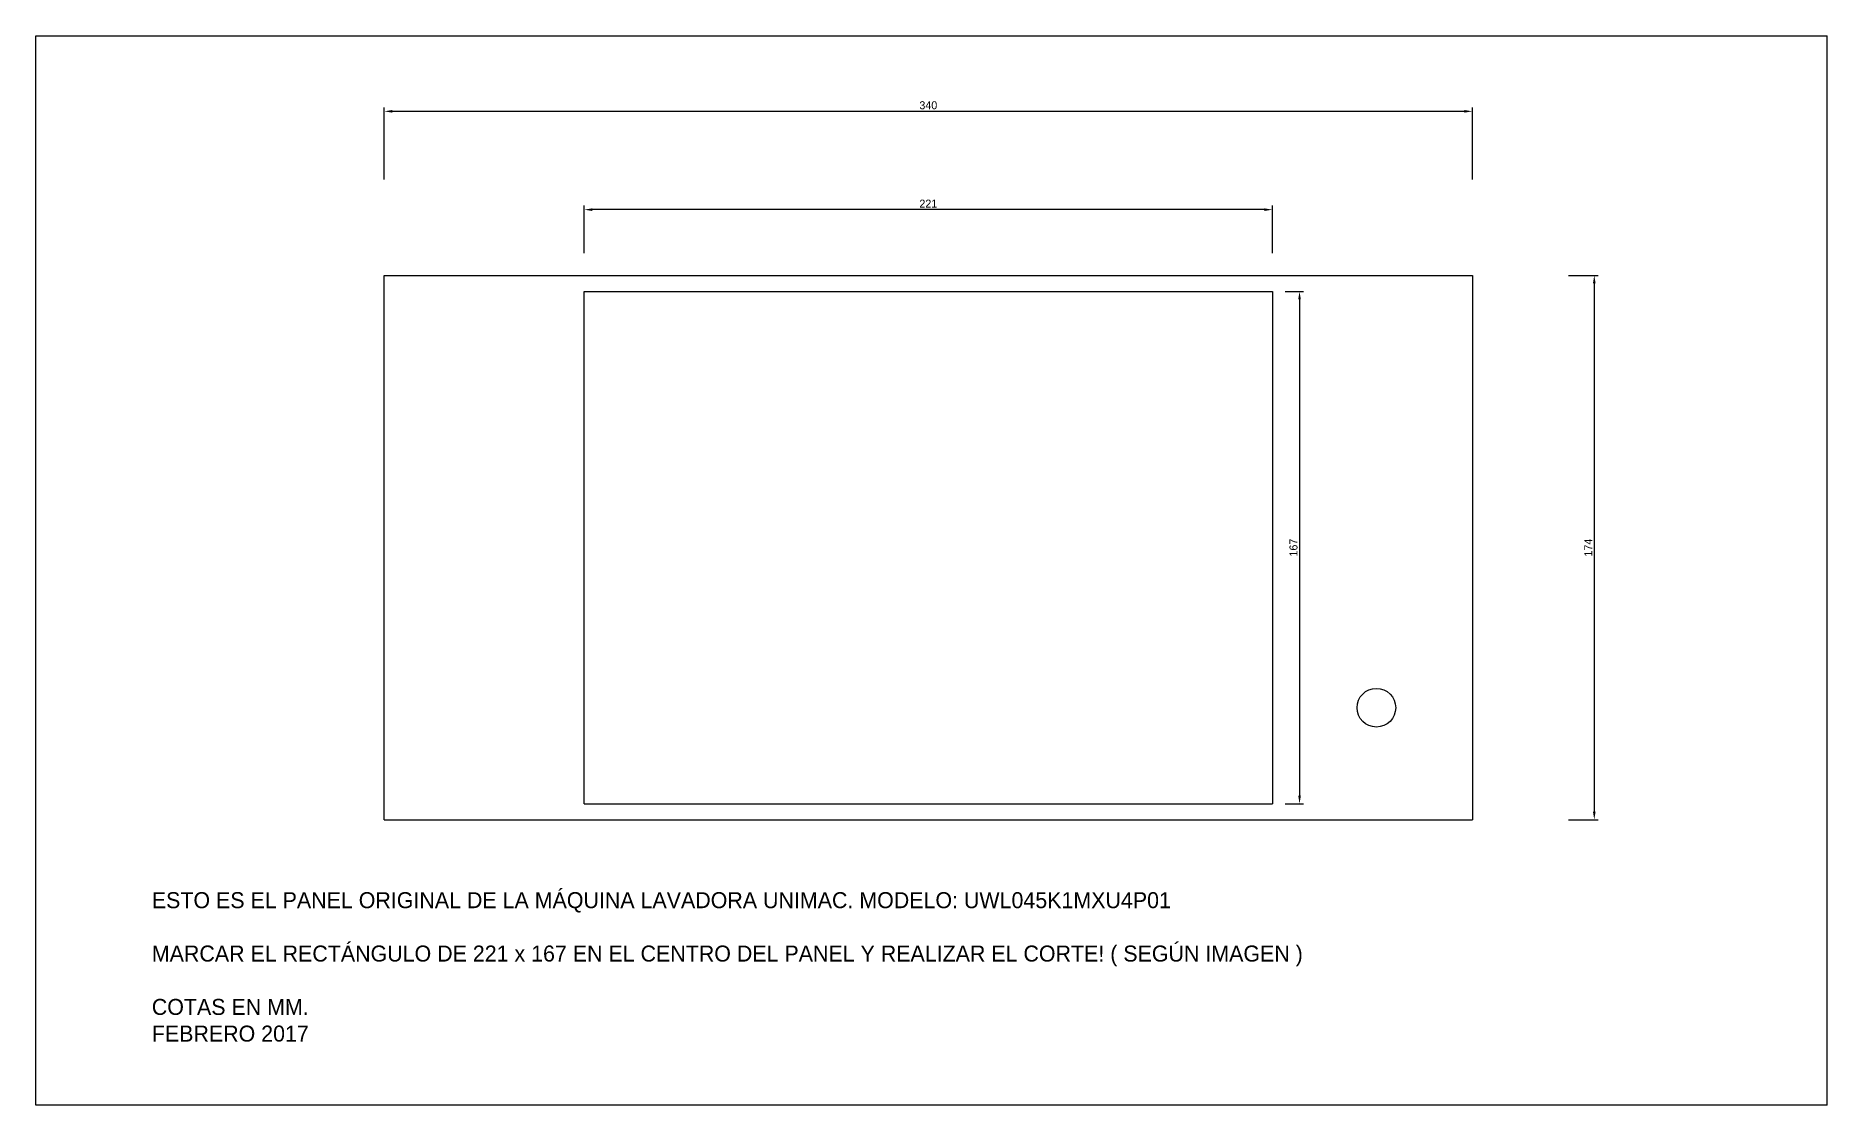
# Model space of a CAD drawing. Header units: millimetres. Extents: x 655 to 3836, y 2239 to 3519.
# Drawn here: x 2467 to 3027, y 2239 to 2573 of the extents above; entities that cross this region are included whole.
import ezdxf

# ---------------------------------------------------------------- set-up
doc = ezdxf.new("R2010")
doc.units = ezdxf.units.MM
doc.dimstyles.new('ISO-25', dxfattribs={"dimtxt": 2.5, "dimasz": 2.5, "dimexe": 1.25, "dimexo": 0.625, "dimtad": 1, "dimtxsty": 'Standard', "dimcen": 2.5, "dimadec": 0, "dimazin": 0, "dimtfac": 1, "dimtmove": 0, "dimatfit": 3, "dimfxl": 1, "dimarcsym": 0})

# ---------------------------------------------------------------- blocks, each defined once
blk = doc.blocks.new('*D27')
at = {"color": 0, "lineweight": -2, "transparency": 16777216}
for p, q in [((2638.72, 2505.53), (2638.72, 2520.34)), ((2851.22, 2519.09), (2641.22, 2519.09)), ((2853.72, 2505.53), (2853.72, 2520.34))]:
    blk.add_line(p, q, dxfattribs=at)
at = {"color": 0, "transparency": 16777216}
for points in [[(2641.22, 2519.51), (2641.22, 2518.68), (2638.72, 2519.09)], [(2851.22, 2519.51), (2851.22, 2518.68), (2853.72, 2519.09)]]:
    blk.add_solid(points, dxfattribs=at)
at = {"layer": 'Defpoints', "color": 0, "transparency": 16777216}
for p in [(2638.72, 2519.09), (2638.72, 2493.53), (2853.72, 2493.53)]:
    blk.add_point(p, dxfattribs=at)
at = {"color": 0, "transparency": 16777216, "insert": (2746.22, 2520.97), "char_height": 2.5, "attachment_point": 5}
blk.add_mtext('221', dxfattribs=at)
blk = doc.blocks.new('*D28')
at = {"color": 0, "lineweight": -2, "transparency": 16777216}
for p, q in [((2857.72, 2493.53), (2863.46, 2493.53)), ((2862.21, 2491.03), (2862.21, 2336.03)), ((2857.72, 2333.53), (2863.46, 2333.53))]:
    blk.add_line(p, q, dxfattribs=at)
at = {"color": 0, "transparency": 16777216}
for points in [[(2861.8, 2491.03), (2862.63, 2491.03), (2862.21, 2493.53)], [(2861.8, 2336.03), (2862.63, 2336.03), (2862.21, 2333.53)]]:
    blk.add_solid(points, dxfattribs=at)
at = {"layer": 'Defpoints', "color": 0, "transparency": 16777216}
for p in [(2853.72, 2493.53), (2853.72, 2333.53), (2862.21, 2333.53)]:
    blk.add_point(p, dxfattribs=at)
at = {"color": 0, "transparency": 16777216, "insert": (2860.34, 2413.53), "char_height": 2.5, "attachment_point": 5, "rotation": 90}
blk.add_mtext('167', dxfattribs=at)
blk = doc.blocks.new('*D36')
at = {"color": 0, "lineweight": -2, "transparency": 16777216}
for p, q in [((2576.22, 2528.53), (2576.22, 2551.05)), ((2913.72, 2549.8), (2578.72, 2549.8)), ((2916.22, 2528.53), (2916.22, 2551.05))]:
    blk.add_line(p, q, dxfattribs=at)
at = {"color": 0, "transparency": 16777216}
for points in [[(2578.72, 2550.22), (2578.72, 2549.39), (2576.22, 2549.8)], [(2913.72, 2550.22), (2913.72, 2549.39), (2916.22, 2549.8)]]:
    blk.add_solid(points, dxfattribs=at)
at = {"layer": 'Defpoints', "color": 0, "transparency": 16777216}
for p in [(2576.22, 2549.8), (2576.22, 2498.53), (2916.22, 2498.53)]:
    blk.add_point(p, dxfattribs=at)
at = {"color": 0, "transparency": 16777216, "insert": (2746.22, 2551.68), "char_height": 2.5, "attachment_point": 5}
blk.add_mtext('340', dxfattribs=at)
blk = doc.blocks.new('*D37')
at = {"color": 0, "lineweight": -2, "transparency": 16777216}
for p, q in [((2946.22, 2498.53), (2955.56, 2498.53)), ((2954.31, 2496.03), (2954.31, 2331.03)), ((2946.22, 2328.53), (2955.56, 2328.53))]:
    blk.add_line(p, q, dxfattribs=at)
at = {"color": 0, "transparency": 16777216}
for points in [[(2953.89, 2496.03), (2954.73, 2496.03), (2954.31, 2498.53)], [(2953.89, 2331.03), (2954.73, 2331.03), (2954.31, 2328.53)]]:
    blk.add_solid(points, dxfattribs=at)
at = {"layer": 'Defpoints', "color": 0, "transparency": 16777216}
for p in [(2916.22, 2498.53), (2916.22, 2328.53), (2954.31, 2328.53)]:
    blk.add_point(p, dxfattribs=at)
at = {"color": 0, "transparency": 16777216, "insert": (2952.43, 2413.53), "char_height": 2.5, "attachment_point": 5, "rotation": 90}
blk.add_mtext('174', dxfattribs=at)

msp = doc.modelspace()

# ---------------------------------------------------------------- linework, layer by layer
for p, q in [((2467.34, 2239.381), (2467.34, 2573.381)), ((2467.34, 2573.381), (3027.082, 2573.381)), ((3027.082, 2239.381), (3027.082, 2573.381)), ((2576.22, 2328.526), (2576.22, 2498.526)), ((2576.22, 2498.526), (2916.22, 2498.526)), ((2916.22, 2498.526), (2916.22, 2328.526)), ((2638.72, 2333.526), (2638.72, 2493.526)), ((2638.72, 2493.526), (2853.72, 2493.526)), ((2853.72, 2493.526), (2853.72, 2333.526)), ((2638.72, 2333.526), (2853.72, 2333.526)), ((2576.22, 2328.526), (2916.22, 2328.526)), ((3027.082, 2239.381), (2467.34, 2239.381))]:
    msp.add_line(p, q)
msp.add_circle((2886.22, 2363.526), 6.044)

# ---------------------------------------------------------------- texts
at = {"insert": (2503.584, 2305.908), "char_height": 5, "width": 461.03515, "attachment_point": 1}
msp.add_mtext('ESTO ES EL PANEL ORIGINAL DE LA MÁQUINA LAVADORA UNIMAC. MODELO: UWL045K1MXU4P01\\P\\PMARCAR EL RECTÁNGULO DE 221 x 167 EN EL CENTRO DEL PANEL Y REALIZAR EL CORTE! ( SEGÚN IMAGEN )\\P\\PCOTAS EN MM.\\PFEBRERO 2017', dxfattribs=at)

# ---------------------------------------------------------------- dimensions: what is measured, and where the dimension line sits
dim = msp.add_linear_dim(base=(2576.22, 2549.802), p1=(2916.22, 2498.526), p2=(2576.22, 2498.526), dimstyle='ISO-25', override={"dimexo": 30})
dim.commit()
dim.dimension.update_dxf_attribs({"geometry": '*D36', "text_midpoint": (2746.22, 2551.677)})
dim = msp.add_linear_dim(base=(2638.72, 2519.092), p1=(2853.72, 2493.526), p2=(2638.72, 2493.526), text='221', dimstyle='ISO-25', override={"dimexo": 12})
dim.commit()
dim.dimension.update_dxf_attribs({"geometry": '*D27', "text_midpoint": (2746.22, 2520.967)})
for base, p1, p2, text, override, picture, middle in [((2954.309, 2328.526), (2916.22, 2498.526), (2916.22, 2328.526), '174', {"dimexo": 30}, '*D37', (2952.434, 2413.526)), ((2862.214, 2333.526), (2853.72, 2493.526), (2853.72, 2333.526), '167', {"dimexo": 4}, '*D28', (2860.339, 2413.526))]:
    dim = msp.add_linear_dim(base=base, p1=p1, p2=p2, angle=90, text=text, dimstyle='ISO-25', override=override)
    dim.commit()
    dim.dimension.update_dxf_attribs({"geometry": picture, "text_midpoint": middle})

doc.saveas('drawing.dxf')
